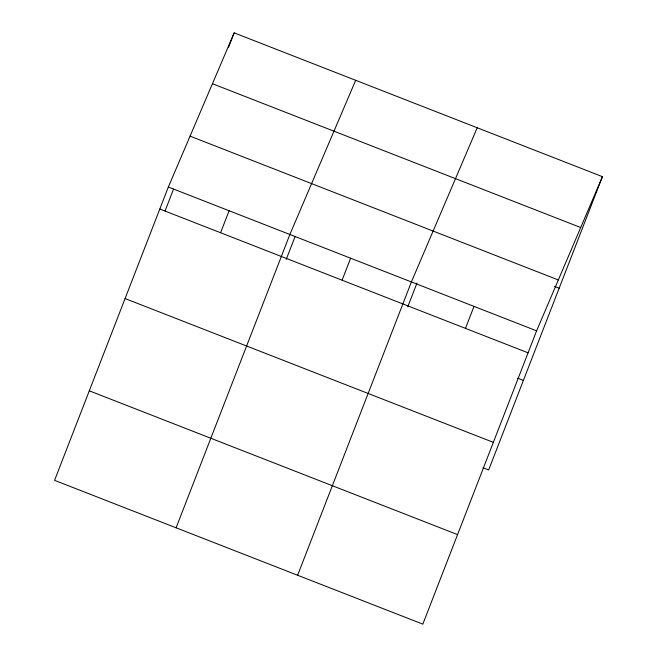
<?xml version="1.0" encoding="UTF-8"?>
<svg xmlns="http://www.w3.org/2000/svg" width="657" height="657" viewBox="0 0 657 657"><rect width="100%" height="100%" fill="white"/><g stroke="black" fill="none" stroke-linecap="round" stroke-linejoin="round"><path stroke-width="0.99" d="M168.34 187.023L54.572 480.341L422.837 624.15L536.605 330.832L602.428 176.659L234.163 32.85L168.34 187.023L536.605 330.832M165.079 210.954L173.563 189.076M228.595 47.189L234.163 32.85M220.571 232.75L229.104 210.757M176.101 527.801L289.868 234.483L355.692 80.302M286.238 259.359L295.092 236.536M342.1 280.202L350.633 258.209M297.629 575.253L411.397 281.935L477.22 127.762M407.767 306.819L416.99 283.036M465.476 328.377L474.001 306.384M602.428 176.659L488.66 469.977L482.969 467.751M212.441 83.726L580.706 227.536M190.062 136.147L558.327 279.956M554.426 286.337L559.173 288.185M159.807 209.016L528.08 352.825M517.7 378.21L523.391 380.436M125.085 298.557L493.35 442.358M89.303 390.808L457.568 534.609"/></g></svg>
